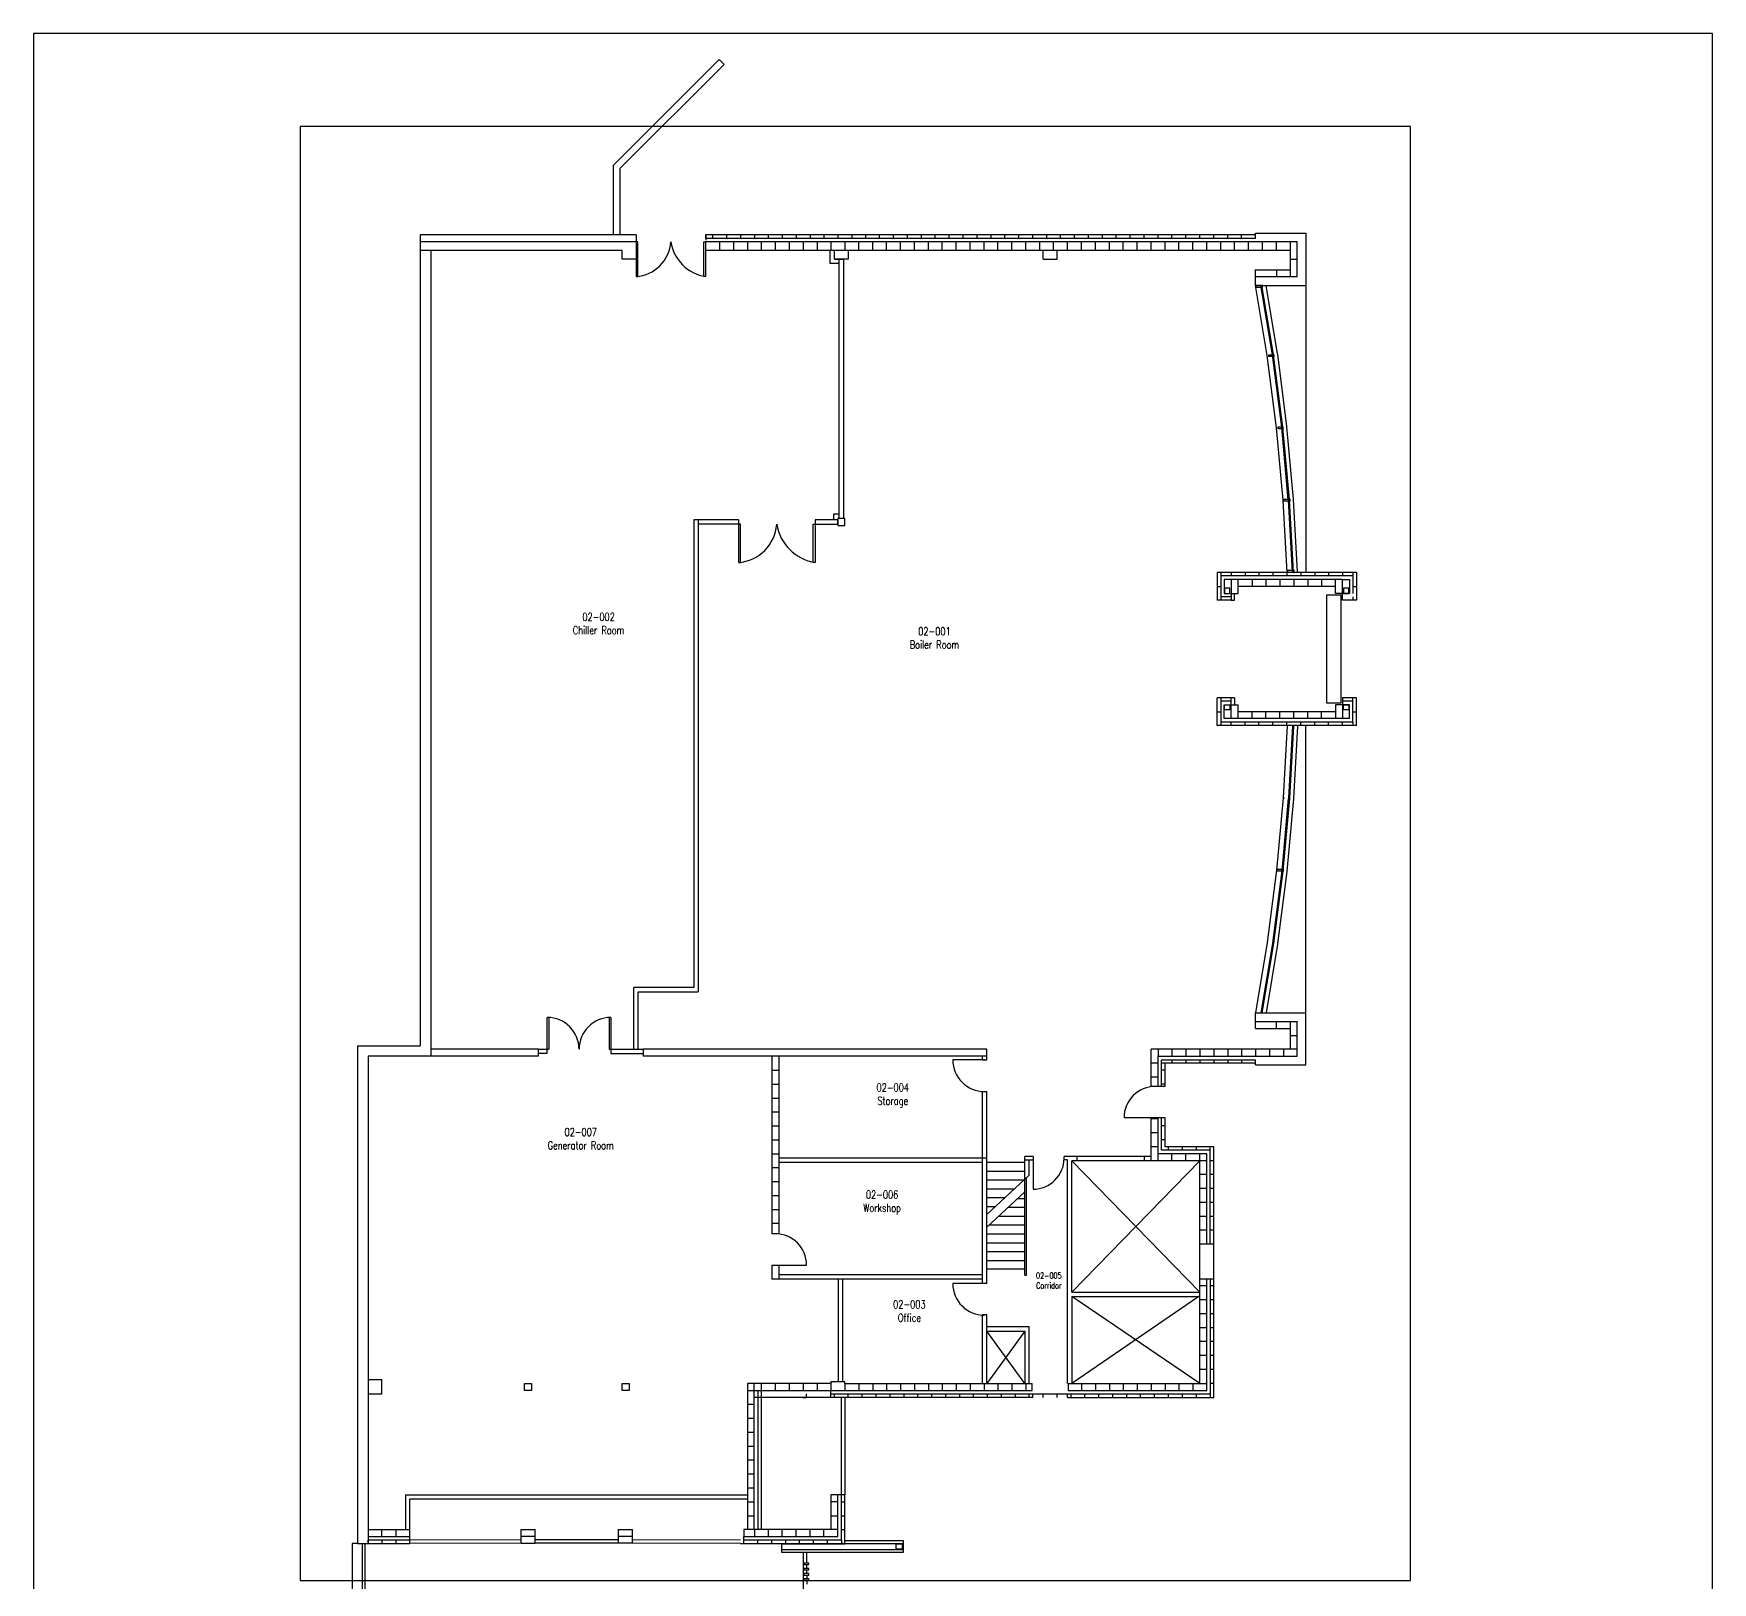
# Model space of a CAD drawing. Extents: x 11182 to 734459, y -1391328 to 152085.
# Drawn here: x 173328 to 221568, y 107583 to 152085 of the extents above; entities that cross this region are included whole.
import ezdxf
from ezdxf.enums import TextEntityAlignment as Align

# ---------------------------------------------------------------- set-up
doc = ezdxf.new("R2010")
doc.units = 0
doc.header["$LTSCALE"] = 500
doc.header["$MEASUREMENT"] = 0
doc.layers.add('0_Defpoints', color=106, linetype='CONTINUOUS', plot=False)
for name, color, linetype in [('0_room_data', 7, 'CONTINUOUS'), ('1_Wall_Exist', 251, 'CONTINUOUS'), ('3_Text', 7, 'CONTINUOUS')]:
    doc.layers.add(name, color=color, linetype=linetype)
doc.styles.add('1_200', font='simplex.shx', dxfattribs={"width": 0.75, "height": 460})

# ---------------------------------------------------------------- blocks, each defined once
blk = doc.blocks.new('room_data')
at = {"layer": '3_Text', "style": '1_200', "width": 0.75}
for tag, p in [('ROOMNUM', (0, 0)), ('ROOMUSE', (0, -575))]:
    blk.add_attdef(tag, text='', height=345, dxfattribs=at).set_placement(p, align=Align.MIDDLE_CENTER)

msp = doc.modelspace()

# ---------------------------------------------------------------- linework, layer by layer
at = {"layer": '0_Defpoints'}
for points in [[(173328, 77534), (221568, 77534), (221568, 152085), (173328, 152085)], [(180987, 107636), (212888, 107636), (212888, 149413), (180987, 149413)]]:
    msp.add_lwpolyline(points, close=True, dxfattribs=at)
at = {"layer": '1_Wall_Exist'}
for p, q in [((189987, 148301), (193027, 151342)), ((190187, 148219), (193169, 151201)), ((193169, 151201), (193027, 151342)), ((189987, 146301), (189987, 148301)), ((190187, 146301), (190187, 148219)), ((190639, 146301), (184434, 146301)), ((184439, 146301), (184439, 123001)), ((190639, 146301), (190639, 145851)), ((208439, 146301), (192639, 146301)), ((192643, 146301), (192643, 146145)), ((192643, 146201), (192643, 146301)), ((208439, 146201), (192643, 146201)), ((192839, 146301), (192839, 146201)), ((193239, 146301), (193239, 146201)), ((193639, 146301), (193639, 146201)), ((194039, 146301), (194039, 146201)), ((194439, 146301), (194439, 146201)), ((194839, 146301), (194839, 146201)), ((195239, 146301), (195239, 146201)), ((195639, 146301), (195639, 146201)), ((196039, 146301), (196039, 146201)), ((196439, 146301), (196439, 146201)), ((196839, 146301), (196839, 146201)), ((197239, 146201), (197239, 146301)), ((197639, 146201), (197639, 146301)), ((198039, 146201), (198039, 146301)), ((198439, 146201), (198439, 146301)), ((198839, 146201), (198839, 146301)), ((199239, 146201), (199239, 146301)), ((199639, 146201), (199639, 146301)), ((200039, 146201), (200039, 146301)), ((200439, 146201), (200439, 146301)), ((200839, 146201), (200839, 146301)), ((201239, 146201), (201239, 146301)), ((201639, 146201), (201639, 146301)), ((202039, 146201), (202039, 146301)), ((202439, 146201), (202439, 146301)), ((202839, 146201), (202839, 146301)), ((203239, 146201), (203239, 146301)), ((203639, 146201), (203639, 146301)), ((204039, 146201), (204039, 146301)), ((204439, 146201), (204439, 146301)), ((204839, 146201), (204839, 146301)), ((205239, 146201), (205239, 146301)), ((205639, 146201), (205639, 146301)), ((206039, 146201), (206039, 146301)), ((206439, 146201), (206439, 146301)), ((206839, 146201), (206839, 146301)), ((207239, 146201), (207239, 146301)), ((207639, 146201), (207639, 146301)), ((208039, 146201), (208039, 146301)), ((208439, 146351), (209889, 146351)), ((208439, 146201), (208439, 146351)), ((209889, 146351), (209889, 136588)), ((190639, 146101), (184439, 146101)), ((190239, 145851), (184439, 145851)), ((184739, 145851), (184739, 122701)), ((190239, 145601), (190239, 145851)), ((190689, 146101), (190639, 146101)), ((190639, 146101), (190639, 145101)), ((190639, 145851), (190639, 145601)), ((190689, 145101), (190689, 146101)), ((192589, 146101), (192639, 146101)), ((192589, 145101), (192589, 146101)), ((209639, 146101), (192639, 146101)), ((192639, 146101), (192639, 145851)), ((192639, 146101), (192639, 145101)), ((209439, 145851), (192639, 145851)), ((193039, 146101), (193039, 145851)), ((193439, 146101), (193439, 145851)), ((193839, 146101), (193839, 145851)), ((194239, 146101), (194239, 145851)), ((194639, 146101), (194639, 145851)), ((195039, 146101), (195039, 145851)), ((195439, 146101), (195439, 145851)), ((195839, 146101), (195839, 145851)), ((196215, 145477), (196215, 145851)), ((196239, 146101), (196239, 145851)), ((196339, 145601), (196339, 145851)), ((196339, 145601), (196339, 145851)), ((196639, 146101), (196639, 145851)), ((196739, 145851), (196739, 145601)), ((197039, 145851), (197039, 146101)), ((197439, 145851), (197439, 146101)), ((197839, 145851), (197839, 146101)), ((198239, 145851), (198239, 146101)), ((198639, 145851), (198639, 146101)), ((199039, 145851), (199039, 146101)), ((199439, 145851), (199439, 146101)), ((199839, 145851), (199839, 146101)), ((200239, 145851), (200239, 146101)), ((200639, 145851), (200639, 146101)), ((201039, 145851), (201039, 146101)), ((201439, 145851), (201439, 146101)), ((201839, 145851), (201839, 146101)), ((202239, 145851), (202239, 146101)), ((202339, 145601), (202339, 145851)), ((202639, 145851), (202639, 146101)), ((202739, 145601), (202739, 145851)), ((203039, 145851), (203039, 146101)), ((203439, 145851), (203439, 146101)), ((203839, 145851), (203839, 146101)), ((204239, 145851), (204239, 146101)), ((204639, 145851), (204639, 146101)), ((205039, 145851), (205039, 146101)), ((205439, 145851), (205439, 146101)), ((205839, 145851), (205839, 146101)), ((206239, 145851), (206239, 146101)), ((206639, 145851), (206639, 146101)), ((207039, 145851), (207039, 146101)), ((207439, 145851), (207439, 146101)), ((207839, 145851), (207839, 146101)), ((208239, 145851), (208239, 146101)), ((208639, 145851), (208639, 146101)), ((209039, 145851), (209039, 146101)), ((209439, 146101), (209439, 145101)), ((209639, 145101), (209639, 146101)), ((190639, 145601), (190239, 145601)), ((196477, 145477), (196215, 145477)), ((196739, 145601), (196339, 145601)), ((196339, 145601), (196601, 145601)), ((196477, 138150), (196477, 145601)), ((196601, 145601), (196601, 138150)), ((202339, 145601), (202739, 145601)), ((208439, 144851), (208439, 145303)), ((208439, 145301), (209439, 145301)), ((209039, 145301), (209039, 145101)), ((209439, 145601), (209639, 145601)), ((190639, 145101), (190689, 145101)), ((192639, 145101), (192589, 145101)), ((208439, 145101), (209639, 145101)), ((208439, 144851), (209889, 144851)), ((208778, 142833), (208439, 144851)), ((208460, 144853), (208593, 144853)), ((208460, 144789), (208460, 144853)), ((208593, 144789), (208460, 144789)), ((208926, 142857), (208591, 144851)), ((208593, 144853), (208593, 144789)), ((208625, 144835), (208593, 144835)), ((208625, 144810), (208593, 144810)), ((208956, 142862), (208622, 144851)), ((208644, 144853), (208625, 144853)), ((208625, 144853), (208625, 144789)), ((208625, 144789), (208644, 144789)), ((208644, 144789), (208644, 144853)), ((209074, 142882), (208743, 144851)), ((209043, 140756), (208778, 142833)), ((208825, 142857), (208932, 142857)), ((208825, 142806), (208825, 142857)), ((208932, 142806), (208825, 142806)), ((209192, 140775), (208927, 142852)), ((208932, 142857), (208932, 142806)), ((208957, 142843), (208932, 142843)), ((208957, 142822), (208932, 142822)), ((208973, 142857), (208957, 142857)), ((208957, 142857), (208957, 142806)), ((209222, 140778), (208957, 142855)), ((208957, 142806), (208973, 142806)), ((208973, 142806), (208973, 142857)), ((209341, 140794), (209076, 142871)), ((209233, 138679), (209043, 140756)), ((209088, 140783), (209195, 140783)), ((209088, 140732), (209088, 140783)), ((209195, 140732), (209088, 140732)), ((209382, 138692), (209192, 140769)), ((209195, 140783), (209195, 140732)), ((209220, 140769), (209195, 140769)), ((209220, 140749), (209195, 140749)), ((209235, 140783), (209220, 140783)), ((209220, 140783), (209220, 140732)), ((209220, 140732), (209235, 140732)), ((209412, 138695), (209222, 140772)), ((209235, 140732), (209235, 140783)), ((209532, 138706), (209342, 140783)), ((209350, 136602), (209233, 138679)), ((209250, 138712), (209383, 138712)), ((209250, 138648), (209250, 138712)), ((209383, 138648), (209250, 138648)), ((209383, 138712), (209383, 138648)), ((209415, 138694), (209383, 138694)), ((209500, 136610), (209383, 138687)), ((209415, 138669), (209383, 138669)), ((209530, 136612), (209413, 138689)), ((209434, 138712), (209415, 138712)), ((209415, 138712), (209415, 138648)), ((209415, 138648), (209434, 138648)), ((209434, 138648), (209434, 138712)), ((209650, 136618), (209533, 138695)), ((193583, 138112), (192300, 138112)), ((192300, 138112), (192300, 124679)), ((192424, 138112), (192424, 124555)), ((193638, 137988), (192424, 137988)), ((193583, 138112), (193583, 136888)), ((193638, 136888), (193638, 137988)), ((195728, 137988), (196438, 137988)), ((195728, 136888), (195728, 137988)), ((196438, 138112), (195783, 138112)), ((195783, 138112), (195783, 136888)), ((196314, 138274), (196314, 138112)), ((196477, 138274), (196314, 138274)), ((196638, 138150), (196438, 138150)), ((196438, 138150), (196438, 137950)), ((196438, 137988), (196438, 138112)), ((196601, 138150), (196477, 138150)), ((196638, 137950), (196638, 138150)), ((196438, 137950), (196638, 137950)), ((193583, 136888), (193638, 136888)), ((195783, 136888), (195728, 136888)), ((211339, 136602), (207339, 136602)), ((207339, 136602), (207339, 135802)), ((207439, 136602), (207439, 135802)), ((207739, 136602), (207739, 136502)), ((208139, 136602), (208139, 136502)), ((208539, 136602), (208539, 136502)), ((208939, 136602), (208939, 136502)), ((209339, 136602), (209339, 136502)), ((209363, 136665), (209497, 136665)), ((209363, 136602), (209363, 136665)), ((209497, 136602), (209363, 136602)), ((209497, 136665), (209497, 136602)), ((209528, 136648), (209497, 136648)), ((209528, 136622), (209497, 136622)), ((209548, 136665), (209528, 136665)), ((209528, 136665), (209528, 136602)), ((209528, 136602), (209548, 136602)), ((209548, 136602), (209548, 136665)), ((209739, 136602), (209739, 136502)), ((210139, 136602), (210139, 136502)), ((210539, 136602), (210539, 136502)), ((210939, 136602), (210939, 136502)), ((211239, 136602), (211239, 136002)), ((211339, 136602), (211339, 135802)), ((207339, 136202), (207439, 136202)), ((211239, 136502), (207439, 136502)), ((207739, 136402), (207539, 136402)), ((207539, 136402), (207539, 136002)), ((207702, 136151), (207552, 136151)), ((207552, 136151), (207552, 136001)), ((207702, 136001), (207702, 136151)), ((210939, 136402), (207739, 136402)), ((207739, 136402), (207739, 136002)), ((207939, 136002), (207939, 136402)), ((210739, 136202), (207939, 136202)), ((208339, 136402), (208339, 136202)), ((208739, 136402), (208739, 136202)), ((209139, 136402), (209139, 136202)), ((209539, 136402), (209539, 136202)), ((209939, 136402), (209939, 136202)), ((210339, 136402), (210339, 136202)), ((210739, 136002), (210739, 136402)), ((210939, 136402), (211139, 136402)), ((210939, 135902), (210939, 136402)), ((211118, 136151), (210968, 136151)), ((210968, 136151), (210968, 136001)), ((211118, 136001), (211118, 136151)), ((211139, 136402), (211139, 136002)), ((211239, 136202), (211339, 136202)), ((207739, 135802), (207339, 135802)), ((207739, 135902), (207439, 135902)), ((207539, 136002), (207939, 136002)), ((207552, 136001), (207702, 136001)), ((207739, 136002), (207739, 135802)), ((207739, 135802), (207839, 135802)), ((207839, 135802), (207839, 136002)), ((210899, 135953), (210481, 135953)), ((210481, 135953), (210481, 132852)), ((210939, 136002), (210739, 136002)), ((210899, 132852), (210899, 135953)), ((211139, 136002), (210939, 136002)), ((210939, 135802), (210939, 135902)), ((211339, 135802), (210939, 135802)), ((210968, 136001), (211118, 136001)), ((211239, 135902), (211239, 135802)), ((207339, 132201), (207339, 133001)), ((207839, 133001), (207339, 133001)), ((207439, 133001), (207439, 132201)), ((207739, 132901), (207439, 132901)), ((207539, 132401), (207539, 132801)), ((207539, 132801), (207939, 132801)), ((207552, 132651), (207552, 132801)), ((207702, 132801), (207702, 132651)), ((207739, 132801), (207739, 133001)), ((207739, 132401), (207739, 132801)), ((207839, 133001), (207839, 132801)), ((207939, 132401), (207939, 132801)), ((210481, 132852), (210899, 132852)), ((210939, 132801), (210739, 132801)), ((210739, 132801), (210739, 132401)), ((211339, 133001), (210939, 133001)), ((210939, 133001), (210939, 132901)), ((210939, 132901), (210939, 132401)), ((211239, 132901), (210939, 132901)), ((211139, 132801), (210939, 132801)), ((210968, 132801), (211118, 132801)), ((210968, 132651), (210968, 132801)), ((211118, 132801), (211118, 132651)), ((211139, 132401), (211139, 132801)), ((211239, 132301), (211239, 133001)), ((211339, 132201), (211339, 133001)), ((207339, 132601), (207439, 132601)), ((211339, 132201), (207339, 132201)), ((211239, 132301), (207439, 132301)), ((207739, 132401), (207539, 132401)), ((207702, 132651), (207552, 132651)), ((211139, 132401), (207739, 132401)), ((207739, 132201), (207739, 132301)), ((210739, 132601), (207939, 132601)), ((208139, 132201), (208139, 132301)), ((208339, 132401), (208339, 132601)), ((208539, 132201), (208539, 132301)), ((208739, 132401), (208739, 132601)), ((208939, 132201), (208939, 132301)), ((209139, 132401), (209139, 132601)), ((209350, 132201), (209233, 130124)), ((209339, 132201), (209339, 132301)), ((209500, 132193), (209383, 130116)), ((209530, 132191), (209413, 130114)), ((209650, 132184), (209533, 130107)), ((209539, 132401), (209539, 132601)), ((209739, 132201), (209739, 132301)), ((209889, 122451), (209889, 132193)), ((209939, 132401), (209939, 132601)), ((210139, 132201), (210139, 132301)), ((210339, 132401), (210339, 132601)), ((210539, 132201), (210539, 132301)), ((210939, 132201), (210939, 132301)), ((211118, 132651), (210968, 132651)), ((211239, 132601), (211339, 132601)), ((211239, 132301), (211239, 132201)), ((209233, 130124), (209043, 128047)), ((209382, 130110), (209192, 128033)), ((209412, 130108), (209222, 128031)), ((209233, 130124), (209269, 130124)), ((209532, 130097), (209342, 128020)), ((209043, 128047), (208776, 125970)), ((209192, 128028), (208925, 125951)), ((209222, 128024), (208955, 125947)), ((209058, 128080), (209191, 128080)), ((209058, 128017), (209058, 128080)), ((209191, 128017), (209058, 128017)), ((209341, 128009), (209074, 125932)), ((209191, 128080), (209191, 128017)), ((209223, 128063), (209191, 128063)), ((209223, 128037), (209191, 128037)), ((209242, 128080), (209223, 128080)), ((209223, 128080), (209223, 128017)), ((209223, 128017), (209242, 128017)), ((209242, 128017), (209242, 128080)), ((208776, 125970), (208439, 123951)), ((208924, 125945), (208591, 123951)), ((208954, 125940), (208622, 123951)), ((209072, 125921), (208743, 123951)), ((190573, 122901), (190573, 124679)), ((192300, 124679), (190573, 124679)), ((190697, 122901), (190697, 124555)), ((190697, 124555), (192424, 124555)), ((188087, 122777), (188087, 123816)), ((188138, 123816), (188138, 122901)), ((189866, 123816), (189866, 122901)), ((189917, 123816), (189917, 122777)), ((208439, 123951), (209889, 123951)), ((208439, 123501), (208439, 123951)), ((208439, 123501), (209439, 123501)), ((208441, 123701), (209639, 123701)), ((209039, 123501), (209039, 123701)), ((209439, 123701), (209439, 122901)), ((209639, 122701), (209639, 123701)), ((209439, 123301), (209639, 123301)), ((182639, 123001), (182639, 108701)), ((182639, 123001), (184439, 123001)), ((187839, 122701), (182939, 122701)), ((182939, 122701), (182939, 109101)), ((187839, 122901), (184739, 122901)), ((187839, 122701), (187839, 122901)), ((187839, 122901), (188138, 122901)), ((188087, 122777), (187839, 122777)), ((189866, 122901), (190840, 122901)), ((189917, 122777), (190840, 122777)), ((200715, 122901), (190840, 122901)), ((190840, 122901), (190840, 122701)), ((200715, 122701), (190840, 122701)), ((194539, 122701), (194539, 117601)), ((194739, 122701), (194739, 117601)), ((200653, 122601), (199739, 122601)), ((200591, 122601), (200591, 122701)), ((200591, 122601), (200715, 122601)), ((200715, 122601), (200715, 122901)), ((205439, 121835), (205439, 122901)), ((209639, 122901), (205439, 122901)), ((205639, 122901), (205639, 122701)), ((205639, 121835), (205639, 122701)), ((205639, 122701), (209639, 122701)), ((205739, 121845), (205739, 122601)), ((205739, 122601), (208439, 122601)), ((206039, 122901), (206039, 122701)), ((206039, 122601), (206039, 122501)), ((206439, 122901), (206439, 122701)), ((206439, 122601), (206439, 122501)), ((206839, 122901), (206839, 122701)), ((206839, 122601), (206839, 122501)), ((207239, 122901), (207239, 122701)), ((207239, 122601), (207239, 122501)), ((207639, 122901), (207639, 122701)), ((207639, 122601), (207639, 122501)), ((208039, 122901), (208039, 122701)), ((208039, 122601), (208039, 122501)), ((208439, 122901), (208439, 122701)), ((208439, 122451), (208439, 122601)), ((208839, 122901), (208839, 122701)), ((209239, 122901), (209239, 122701)), ((194539, 122301), (194739, 122301)), ((205639, 122501), (205439, 122501)), ((205639, 122101), (205439, 122101)), ((208439, 122501), (205739, 122501)), ((205839, 122301), (205739, 122301)), ((205839, 121835), (205839, 122501)), ((208439, 122451), (209889, 122451)), ((194539, 121901), (194739, 121901)), ((200591, 116173), (200591, 121687)), ((200591, 121687), (200715, 121687)), ((200715, 116173), (200715, 121687)), ((205839, 121835), (205439, 121835)), ((205839, 121901), (205739, 121901)), ((194539, 121501), (194739, 121501)), ((194539, 121101), (194739, 121101)), ((194539, 120701), (194739, 120701)), ((205561, 120935), (204661, 120935)), ((205439, 119701), (205439, 120935)), ((205839, 120935), (205439, 120935)), ((205639, 120901), (205439, 120901)), ((205639, 119701), (205639, 120905)), ((205739, 120001), (205739, 120935)), ((205839, 120701), (205739, 120701)), ((205839, 120101), (205839, 120935)), ((194539, 120301), (194739, 120301)), ((205639, 120501), (205439, 120501)), ((205839, 120301), (205739, 120301)), ((194539, 119901), (194739, 119901)), ((200715, 119771), (194739, 119771)), ((200591, 119647), (194739, 119647)), ((201815, 119647), (200715, 119647)), ((201815, 116412), (201815, 119821)), ((202046, 119821), (201815, 119821)), ((201815, 119721), (202046, 119721)), ((201939, 119282), (201939, 119721)), ((202046, 119821), (202046, 119821)), ((202046, 119821), (202046, 119721)), ((202046, 119771), (202046, 118879)), ((205439, 119821), (202938, 119821)), ((202938, 119721), (202938, 119821)), ((203038, 119721), (202938, 119721)), ((203038, 115796), (203038, 119721)), ((203162, 115920), (203163, 119701)), ((203162, 115920), (206839, 119701)), ((206839, 119701), (203163, 119701)), ((203163, 119701), (206835, 115920)), ((203310, 119701), (203310, 119821)), ((205237, 119821), (205237, 119710)), ((205639, 120101), (205439, 120101)), ((207039, 119901), (205639, 119901)), ((207139, 120001), (205739, 120001)), ((207239, 120101), (205839, 120101)), ((205939, 120001), (205939, 120101)), ((206039, 119701), (206039, 119901)), ((206339, 120001), (206339, 120101)), ((206439, 119701), (206439, 119901)), ((206739, 120001), (206739, 120101)), ((206839, 119701), (206839, 119901)), ((206839, 117301), (206839, 119701)), ((207039, 119701), (206839, 119701)), ((207039, 117301), (207039, 119901)), ((207139, 120001), (207139, 120101)), ((207139, 117301), (207139, 120001)), ((207239, 119701), (207139, 119701)), ((207239, 112901), (207239, 120101)), ((194539, 119501), (194739, 119501)), ((201815, 119393), (200715, 119393)), ((200715, 118151), (201939, 119282)), ((201855, 116412), (201854, 119193)), ((207039, 119301), (206839, 119301)), ((207239, 119301), (207139, 119301)), ((194539, 119101), (194739, 119101)), ((194539, 118701), (194739, 118701)), ((201815, 119139), (200715, 119139)), ((201510, 118885), (200715, 118885)), ((200715, 117789), (201815, 118805)), ((201815, 118823), (201815, 118823)), ((207039, 118901), (206839, 118901)), ((207239, 118901), (207139, 118901)), ((194539, 118301), (194739, 118301)), ((201235, 118631), (200715, 118631)), ((200960, 118377), (200715, 118377)), ((201335, 118361), (201815, 118361)), ((201610, 118615), (201815, 118615)), ((207039, 118501), (206839, 118501)), ((207239, 118501), (207139, 118501)), ((194539, 117901), (194739, 117901)), ((200785, 117853), (201815, 117853)), ((201060, 118107), (201815, 118107)), ((207039, 118101), (206839, 118101)), ((207239, 118101), (207139, 118101)), ((194739, 117601), (194539, 117601)), ((200715, 117599), (201815, 117599)), ((200715, 117345), (201815, 117345)), ((207039, 117701), (206839, 117701)), ((206839, 116301), (206839, 117301)), ((207239, 117301), (206839, 117301)), ((207239, 117701), (207139, 117701)), ((200715, 117091), (201815, 117091)), ((200715, 116837), (201815, 116837)), ((194539, 116701), (194539, 116301)), ((194539, 116701), (194739, 116701)), ((200591, 116301), (194539, 116301)), ((194639, 116701), (195539, 116701)), ((194739, 116701), (194739, 116301)), ((200591, 116425), (194739, 116425)), ((196446, 116301), (196446, 113351)), ((196570, 116301), (196570, 113352)), ((201815, 116583), (200715, 116583)), ((201815, 116412), (201855, 116412)), ((206839, 113301), (206839, 116301)), ((207239, 116301), (206839, 116301)), ((207039, 113101), (207039, 116301)), ((207139, 116301), (207139, 112901)), ((200653, 116173), (199739, 116173)), ((200715, 116173), (200591, 116173)), ((203040, 113301), (203039, 115920)), ((203162, 115920), (206835, 115920)), ((203163, 115796), (206838, 115796)), ((203163, 115796), (203164, 113301)), ((206839, 113301), (203163, 115796)), ((206838, 115820), (203164, 113301)), ((207039, 116101), (206839, 116101)), ((207239, 116101), (207139, 116101)), ((207039, 115701), (206839, 115701)), ((207039, 115301), (206839, 115301)), ((207239, 115701), (207139, 115701)), ((207239, 115301), (207139, 115301)), ((200591, 113301), (200591, 115275)), ((200715, 115275), (200591, 115275)), ((200715, 113301), (200715, 115275)), ((201939, 114925), (200715, 114925)), ((201939, 113301), (201939, 114925)), ((207039, 114901), (206839, 114901)), ((207239, 114901), (207139, 114901)), ((200715, 114801), (201815, 114801)), ((201815, 114801), (200715, 113301)), ((201815, 113301), (200715, 114801)), ((201815, 114801), (201815, 113301)), ((207039, 114501), (206839, 114501)), ((207239, 114501), (207139, 114501)), ((207039, 114101), (206839, 114101)), ((207239, 114101), (207139, 114101)), ((183339, 113401), (182939, 113401)), ((182939, 113401), (182939, 113001)), ((183339, 113001), (183339, 113401)), ((207039, 113701), (206839, 113701)), ((207239, 113701), (207139, 113701)), ((182939, 113001), (183339, 113001)), ((187439, 113301), (187639, 113301)), ((187439, 113101), (187439, 113301)), ((187639, 113101), (187439, 113101)), ((187639, 113301), (187639, 113101)), ((190239, 113301), (190439, 113301)), ((190239, 113101), (190239, 113301)), ((190439, 113101), (190239, 113101)), ((190439, 113301), (190439, 113101)), ((196239, 113301), (193839, 113301)), ((193839, 113301), (193839, 113101)), ((193839, 113101), (193839, 109101)), ((193839, 113101), (194039, 113101)), ((194037, 113103), (194037, 113303)), ((194037, 109101), (194037, 113103)), ((194037, 113101), (202024, 113101)), ((202039, 112901), (194039, 112901)), ((194139, 113101), (194139, 109101)), ((194139, 113101), (194239, 113101)), ((194239, 113301), (194239, 109101)), ((194639, 113301), (194639, 113101)), ((195039, 113301), (195039, 113101)), ((195439, 113301), (195439, 113101)), ((195439, 112901), (195539, 112901)), ((195539, 112901), (195539, 113001)), ((195839, 113301), (195839, 113101)), ((196639, 113351), (196239, 113351)), ((196239, 113351), (196239, 113101)), ((196239, 113301), (196239, 113101)), ((196239, 112901), (196239, 113101)), ((196239, 113001), (207139, 113001)), ((196339, 112901), (196339, 113001)), ((196539, 108801), (196539, 112901)), ((196639, 113301), (196639, 113351)), ((196639, 113301), (202024, 113301)), ((196639, 113301), (196639, 113101)), ((196639, 112901), (196639, 110101)), ((196739, 112901), (196739, 113001)), ((197039, 113301), (197039, 113101)), ((197139, 112901), (197139, 113001)), ((197439, 113301), (197439, 113101)), ((197539, 112901), (197539, 113001)), ((197839, 113301), (197839, 113101)), ((197939, 112901), (197939, 113001)), ((198239, 113301), (198239, 113101)), ((198339, 112901), (198339, 113001)), ((198639, 113301), (198639, 113101)), ((198739, 112901), (198739, 113001)), ((199039, 113301), (199039, 113101)), ((199139, 112901), (199139, 113001)), ((199439, 113301), (199439, 113101)), ((199539, 112901), (199539, 113001)), ((199839, 113301), (199839, 113101)), ((199939, 112901), (199939, 113001)), ((200239, 113301), (200239, 113101)), ((200339, 112901), (200339, 113001)), ((200639, 113301), (200639, 113101)), ((200739, 112901), (200739, 113001)), ((201039, 113301), (201039, 113101)), ((201139, 112901), (201139, 113001)), ((201439, 113301), (201439, 113101)), ((201539, 112901), (201539, 113001)), ((201839, 113301), (201839, 113101)), ((201939, 112901), (201939, 113001)), ((202024, 113101), (202024, 113301)), ((202039, 112901), (202039, 113001)), ((202339, 112901), (202339, 113001)), ((202739, 112901), (202739, 113001)), ((203039, 112901), (203039, 113001)), ((203039, 112901), (207239, 112901)), ((203054, 113301), (207039, 113301)), ((203054, 113301), (203054, 113101)), ((203054, 113101), (207039, 113101)), ((203139, 112901), (203139, 113001)), ((203439, 113301), (203439, 113101)), ((203539, 112901), (203539, 113001)), ((203839, 113301), (203839, 113101)), ((203939, 112901), (203939, 113001)), ((204239, 113301), (204239, 113101)), ((204339, 112901), (204339, 113001)), ((204639, 113301), (204639, 113101)), ((204739, 112901), (204739, 113001)), ((205039, 113301), (205039, 113101)), ((205139, 112901), (205139, 113001)), ((205439, 113301), (205439, 113101)), ((205539, 112901), (205539, 113001)), ((205839, 113301), (205839, 113101)), ((205939, 112901), (205939, 113001)), ((206239, 113301), (206239, 113101)), ((206339, 112901), (206339, 113001)), ((206639, 113301), (206639, 113101)), ((206739, 112901), (206739, 113001)), ((207239, 113301), (207139, 113301)), ((193839, 112701), (194039, 112701)), ((193839, 112301), (194039, 112301)), ((193839, 111901), (194039, 111901)), ((193839, 111501), (194039, 111501)), ((193839, 111101), (194039, 111101)), ((193839, 110701), (194039, 110701)), ((184015, 110101), (193839, 110101)), ((184015, 110101), (184015, 109101)), ((193839, 110301), (194039, 110301)), ((196639, 110101), (196239, 110101)), ((196239, 110101), (196239, 109101)), ((196439, 108901), (196439, 110101)), ((196639, 108701), (196639, 110101)), ((184139, 108701), (184139, 109977)), ((193839, 109977), (184139, 109977)), ((193839, 109901), (194039, 109901)), ((196439, 109901), (196239, 109901)), ((196539, 109901), (196639, 109901)), ((182939, 109101), (184139, 109101)), ((182939, 109101), (182939, 108901)), ((183339, 108901), (183339, 109101)), ((183739, 109101), (183739, 108901)), ((187339, 108707), (187339, 109107)), ((187339, 109107), (187739, 109107)), ((187739, 108707), (187739, 109107)), ((190139, 108707), (190139, 109107)), ((190139, 109107), (190539, 109107)), ((190539, 108707), (190539, 109107)), ((193837, 109101), (193739, 109101)), ((193739, 109101), (193739, 108901)), ((196439, 109101), (193837, 109101)), ((193839, 109501), (194039, 109501)), ((194039, 109101), (194039, 108901)), ((194439, 109101), (194439, 108901)), ((194839, 108901), (194839, 109101)), ((195239, 108901), (195239, 109101)), ((195639, 108901), (195639, 109101)), ((196039, 108901), (196039, 109101)), ((196239, 109501), (196439, 109501)), ((196539, 109501), (196639, 109501)), ((196539, 109101), (196639, 109101)), ((182487, 108701), (182487, 106034)), ((182639, 108701), (182487, 108701)), ((182639, 108701), (184139, 108701)), ((182782, 106034), (182782, 108701)), ((182846, 108701), (182846, 90896)), ((184139, 108801), (182934, 108801)), ((182939, 108901), (182939, 108701)), ((182939, 108901), (184139, 108901)), ((182939, 108701), (182939, 108801)), ((183339, 108801), (183339, 108701)), ((183739, 108801), (183739, 108701)), ((184139, 108701), (184139, 108901)), ((187339, 108807), (184139, 108801)), ((187339, 108707), (184139, 108701)), ((187339, 108707), (187339, 108907)), ((187739, 108907), (187339, 108907)), ((187339, 108707), (187739, 108707)), ((187739, 108707), (187739, 108907)), ((190139, 108807), (187739, 108807)), ((190539, 108707), (187739, 108707)), ((190539, 108907), (190139, 108907)), ((190539, 108707), (190539, 108907)), ((193640, 108801), (190539, 108807)), ((193639, 108701), (190539, 108707)), ((193639, 108701), (196639, 108701)), ((193739, 108901), (196439, 108901)), ((193739, 108701), (193739, 108901)), ((196539, 108801), (193739, 108801)), ((193739, 108701), (193739, 108801)), ((194139, 108701), (194139, 108801)), ((194539, 108701), (194539, 108801)), ((196639, 108685), (194823, 108685)), ((194823, 108685), (194823, 108454)), ((194939, 108701), (194939, 108801)), ((195339, 108701), (195339, 108801)), ((195739, 108701), (195739, 108801)), ((196139, 108701), (196139, 108801)), ((196539, 108801), (196539, 108701)), ((198327, 108778), (196639, 108778)), ((196639, 108701), (196639, 108685)), ((196639, 108698), (198327, 108698)), ((198327, 108685), (198105, 108685)), ((198105, 108685), (198105, 108546)), ((198105, 108546), (198327, 108546)), ((198295, 108533), (198295, 108698)), ((198327, 108454), (198327, 108778)), ((194823, 108533), (198327, 108533)), ((194823, 108454), (198327, 108454)), ((195454, 106111), (195454, 108454)), ((195603, 108139), (195463, 108139)), ((195463, 108139), (195463, 108101)), ((195463, 108101), (195603, 108101)), ((195546, 108139), (195546, 108454)), ((195546, 107987), (195546, 108101)), ((195603, 108101), (195603, 108139)), ((195603, 107987), (195463, 107987)), ((195463, 107987), (195463, 107949)), ((195463, 107949), (195603, 107949)), ((195603, 107835), (195463, 107835)), ((195463, 107835), (195463, 107796)), ((195463, 107796), (195603, 107796)), ((195603, 107682), (195463, 107682)), ((195463, 107682), (195463, 107644)), ((195463, 107644), (195603, 107644)), ((195546, 107835), (195546, 107949)), ((195546, 107796), (195546, 107682)), ((195546, 107644), (195546, 107530)), ((195603, 107949), (195603, 107987)), ((195603, 107796), (195603, 107835)), ((195603, 107644), (195603, 107682))]:
    msp.add_line(p, q, dxfattribs=at)
for centre, radius, start, end in [((190562, 146179), 1080, 274.1099, 355.8901), ((192833, 146296), 1210, 189.2461, 260.7539), ((193497, 138073), 1188, 274.1099, 355.8901), ((195996, 138202), 1331, 189.2461, 260.7539), ((188087, 122901), 915, 0, 90), ((189917, 122901), 915, 90, 180), ((200653, 122601), 914, 180, 270), ((205561, 120935), 900, 90, 180), ((202046, 119771), 892, 270, 0), ((194639, 116701), 900, 0, 90), ((200653, 116173), 914, 180, 270)]:
    msp.add_arc(centre, radius, start, end, dxfattribs=at)

# ---------------------------------------------------------------- block references
at = {"layer": '0_room_data'}
for p, xscale, yscale, zscale, values in [((189563, 135324), 0.6666666666666666, 0.6666666666666666, 0.6666666666666666, {'ROOMNUM': '02-002', 'ROOMUSE': 'Chiller Room'}), ((199214, 134911), 0.6666666666666666, 0.6666666666666666, 0.6666666666666666, {'ROOMNUM': '02-001', 'ROOMUSE': 'Boiler Room'}), ((198016, 121803), 0.6666666666666666, 0.6666666666666666, 0.6666666666666666, {'ROOMNUM': '02-004', 'ROOMUSE': 'Storage'}), ((189051, 120524), 0.6666666666666666, 0.6666666666666666, 0.6666666666666666, {'ROOMNUM': '02-007', 'ROOMUSE': 'Generator Room'}), ((197710, 118726), 0.6666666666666666, 0.6666666666666666, 0.6666666666666666, {'ROOMNUM': '02-006', 'ROOMUSE': 'Workshop'}), ((202500, 116399), 0.5, 0.5, 0.5, {'ROOMNUM': '02-005', 'ROOMUSE': 'Corridor'}), ((198493, 115571), 0.6666666666666666, 0.6666666666666666, 0.6666666666666666, {'ROOMNUM': '02-003', 'ROOMUSE': 'Office'})]:
    msp.add_blockref('room_data', p, dxfattribs=dict(at, xscale=xscale, yscale=yscale, zscale=zscale)).add_auto_attribs(values)

doc.saveas('drawing.dxf')
